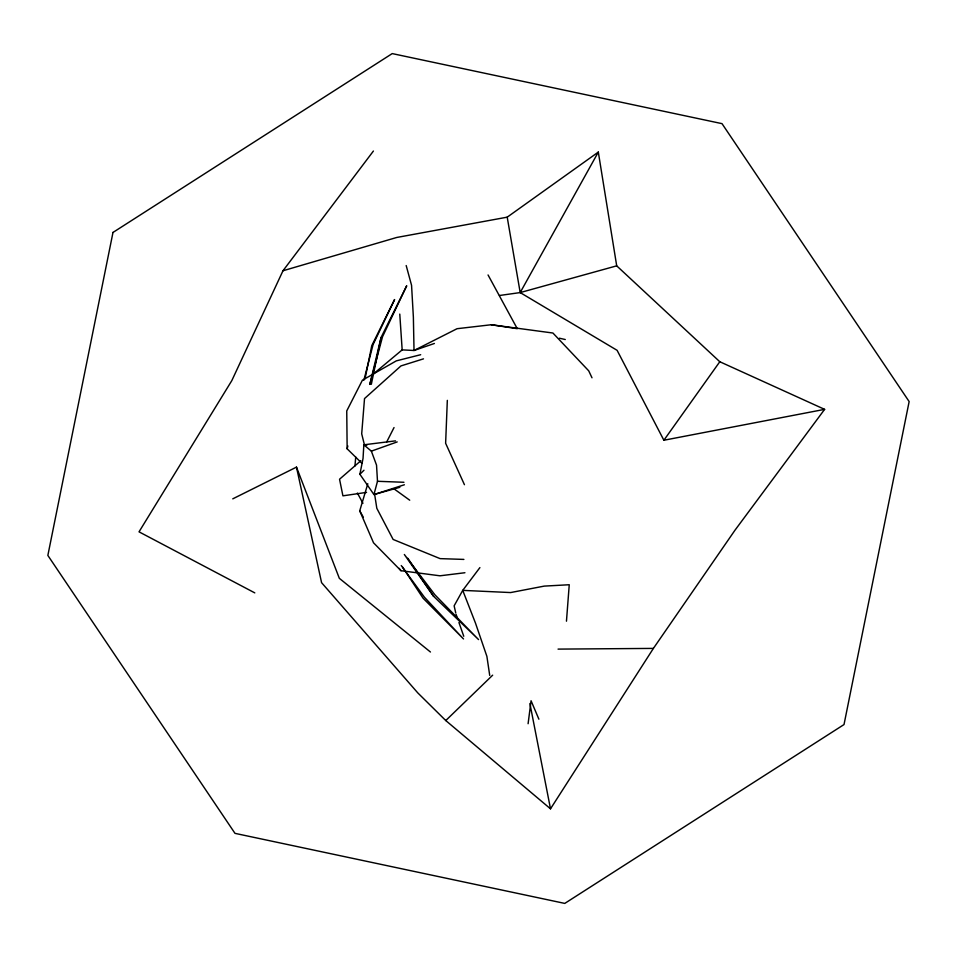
<?xml version="1.0" encoding="UTF-8"?>
<svg xmlns="http://www.w3.org/2000/svg" width="957" height="957" viewBox="0 0 957 957"><rect width="100%" height="100%" fill="white"/><g stroke="black" fill="none" stroke-linecap="round" stroke-linejoin="round"><path stroke-width="1.44" d="M447.326 400.361L445.627 443.282L464.444 484.697M566.46 621.189L569.248 584.739L544.282 586.103L510.631 592.562L462.733 590.373L454.132 605.829L455.735 612.899M354.939 466.011L355.729 457.075M528.097 723.731L531.063 700.751L538.887 719.186M399.835 487.304L373.936 494.554L359.892 474.265L363.038 458.415L363.839 444.814L395.468 440.866M365.06 378.745L371.771 345.633L394.595 299.553L373.11 344.508L363.863 380.228M371.328 384.307L381.053 337.522L406.725 285.748L382.537 336.697L369.821 384.439L381.053 337.522M361.794 463.152L347.152 448.821L347.846 445.938M366.758 445.316L363.839 444.814L371.364 451.142L376.532 465.126L377.489 481.287L373.936 494.554L404.38 484.768M464.935 572.729L439.969 575.803L400.971 570.707L373.517 542.786L359.736 510.811L367.811 483.752M373.409 151.039L282.985 270.759L231.821 380.599L139.028 531.841L254.801 592.885M386.652 442.05L394.033 427.552M499.47 295.498L520.189 292.579L598.316 152.091L616.703 265.843L719.796 361.734L824.623 409.357L734.976 530.214L653.392 648.403L550.502 808.821L445.771 720.549L417.766 692.868L321.576 582.669L296.479 467.124L232.766 498.848M598.316 152.091L507.21 217.167L520.189 292.579L617.098 350.322L663.883 440.244L719.796 361.734M479.9 567.597L462.733 590.373L475.497 623.151L486.886 656.358L489.721 675.427M359.892 474.265L363.971 470.246M445.771 720.549L492.664 675.175M360.825 460.736L339.544 479.23L342.917 495.834L366.543 492.388M372.046 375.072L402.167 349.879L414.022 350.489L434.394 343.479M371.364 451.142L397.203 441.919M423.496 358.851L400.971 365.909L364.521 398.579L361.698 433.82L364.521 445.244M282.985 270.759L396.748 237.468L507.21 217.167M520.189 292.579L616.703 265.843M420.673 354.712L396.33 360.861L362.416 380.18L346.745 410.936L347.152 448.821M663.883 440.244L824.623 409.357M592 377.8L588.722 370.838L552.919 333.024L491.216 324.746L457.063 328.706L414.022 350.489L413.376 317.162L411.558 285.306L406.187 265.544M558.051 649.109L653.392 648.403M463.894 559.414L440.1 558.625L393.124 539.449L376.819 508.323L374.582 493.944M377.489 481.287L403.95 482.28M491.216 324.746L517.259 328.67L488.046 274.958M559.462 338.216L565.276 339.532M394.081 488.895L409.716 500.2M430.447 652.016L339.328 578.315L296.479 467.124M433.581 596.283L478.56 639.575L434.945 594.859L404.344 554.498L433.581 596.283L407.802 558.29M399.153 568.35L400.971 570.707M401.246 565.551L424.406 597.204L463.511 638.941L423.054 598.197L402.598 567.118M359.736 510.811L363.385 517.33M357.392 493.046L362.942 503.298M456.046 614.31L457.494 618.425M458.941 622.54L463.762 636.273M529.903 703.515L550.502 808.821M399.775 314.087L402.167 349.879M112.986 232.443L47.85 555.431L234.991 833.356L564.774 903.408L844.014 724.557L909.15 401.569L722.009 123.644L392.226 53.592L112.986 232.443"/></g></svg>
